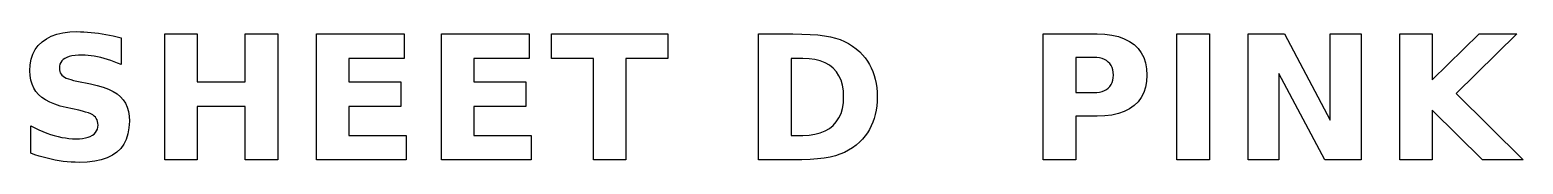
# Model space of a CAD drawing. Header units: millimetres. Extents: x 9 to 297, y 6 to 290.
# Drawn here: x 88.02 to 124, y 286.94 to 290.09 of the extents above; entities that cross this region are included whole.
import ezdxf

# ---------------------------------------------------------------- set-up
doc = ezdxf.new("R2010")
doc.units = ezdxf.units.MM
doc.layers.add('ENGRAVE', color=5, linetype='CONTINUOUS')

msp = doc.modelspace()

# ---------------------------------------------------------------- linework, layer by layer
at = {"layer": 'ENGRAVE', "color": 5}
for points in [[(89.9723, 289.3972), (89.8912, 289.4238), (89.8109, 289.4473), (89.7312, 289.4679), (89.6526, 289.4853), (89.5754, 289.4995), (89.4998, 289.5106), (89.4256, 289.5185), (89.3528, 289.5232), (89.2816, 289.5248), (89.1921, 289.5227), (89.1107, 289.5162), (89.0374, 289.5055), (88.9723, 289.4905), (88.9154, 289.4711), (88.8665, 289.4475), (88.8255, 289.4194), (88.7919, 289.3865), (88.7658, 289.3488), (88.7472, 289.3065), (88.736, 289.2593), (88.7323, 289.2074), (88.7348, 289.1682), (88.7423, 289.132), (88.7549, 289.0988), (88.7725, 289.0686), (88.7951, 289.0414), (88.8228, 289.0172), (88.8571, 288.995), (88.8995, 288.9739), (88.9502, 288.9539), (89.0091, 288.9349), (89.0761, 288.917), (89.1514, 288.9002), (89.485, 288.8331), (89.6458, 288.7962), (89.7902, 288.7535), (89.9184, 288.7049), (90.0303, 288.6504), (90.1259, 288.5901), (90.2052, 288.5238), (90.2705, 288.4498), (90.3239, 288.3661), (90.3655, 288.2726), (90.3951, 288.1694), (90.4129, 288.0565), (90.4189, 287.9338), (90.4106, 287.7735), (90.3857, 287.6274), (90.3444, 287.4957), (90.2864, 287.3782), (90.2119, 287.275), (90.1208, 287.1862), (90.0127, 287.1112), (89.8872, 287.05), (89.7442, 287.0023), (89.5837, 286.9682), (89.4058, 286.9478), (89.2104, 286.941), (89.114, 286.9425), (89.0175, 286.9471), (88.921, 286.9547), (88.8243, 286.9654), (88.7275, 286.9791), (88.6305, 286.9959), (88.5336, 287.0157), (88.4366, 287.0384), (88.3396, 287.0641), (88.2426, 287.0927), (88.1456, 287.1242), (88.0487, 287.1587), (88.0487, 287.8199), (88.1451, 287.7705), (88.2405, 287.7253), (88.3348, 287.6844), (88.428, 287.6477), (88.5201, 287.6152), (88.6112, 287.587), (88.7012, 287.563), (88.7901, 287.5434), (88.878, 287.5282), (88.9648, 287.5173), (89.0505, 287.5108), (89.1351, 287.5086), (89.2172, 287.511), (89.2927, 287.5181), (89.3614, 287.53), (89.4235, 287.5466), (89.479, 287.568), (89.5278, 287.5941), (89.5694, 287.6246), (89.6035, 287.6592), (89.63, 287.6978), (89.6489, 287.7406), (89.6603, 287.7874), (89.6641, 287.8382), (89.6615, 287.8839), (89.6538, 287.9259), (89.6409, 287.9644), (89.6229, 287.9992), (89.5998, 288.0304), (89.5715, 288.0579), (89.5355, 288.0833), (89.4893, 288.1077), (89.4329, 288.1312), (89.3662, 288.1538), (89.2893, 288.1755), (89.2022, 288.1963), (88.8991, 288.2634), (88.754, 288.2992), (88.6225, 288.3414), (88.5046, 288.3901), (88.4004, 288.4452), (88.3098, 288.5067), (88.2328, 288.5747), (88.1684, 288.65), (88.1158, 288.7336), (88.0749, 288.8255), (88.0456, 288.9255), (88.0281, 289.0339), (88.0222, 289.1505), (88.0304, 289.2959), (88.0548, 289.4297), (88.0955, 289.5518), (88.1524, 289.6623), (88.2257, 289.7611), (88.3152, 289.8483), (88.42, 289.9229), (88.539, 289.9839), (88.6722, 290.0314), (88.8197, 290.0653), (88.9815, 290.0857), (89.1575, 290.0924), (89.2413, 290.0914), (89.3259, 290.0883), (89.4113, 290.083), (89.4975, 290.0757), (89.5844, 290.0663), (89.6722, 290.0548), (89.7609, 290.0412), (89.8506, 290.0255), (89.9413, 290.0078), (90.033, 289.9879), (90.1257, 289.9659), (90.2195, 289.9419), (90.2195, 289.299), (90.1364, 289.3348), (90.054, 289.3675), (89.9723, 289.3972)], [(93.9954, 290.0375), (93.9954, 287), (93.2121, 287), (93.2121, 288.2878), (92.0565, 288.2878), (92.0565, 287), (91.2732, 287), (91.2732, 290.0375), (92.0565, 290.0375), (92.0565, 288.8799), (93.2121, 288.8799), (93.2121, 290.0375), (93.9954, 290.0375)], [(96.9615, 288.8799), (96.9615, 288.2878), (95.7103, 288.2878), (95.7103, 287.592), (97.0856, 287.592), (97.0856, 287), (94.927, 287), (94.927, 290.0375), (97.0409, 290.0375), (97.0409, 289.4455), (95.7103, 289.4455), (95.7103, 288.8799), (96.9615, 288.8799)], [(99.9744, 288.8799), (99.9744, 288.2878), (98.7232, 288.2878), (98.7232, 287.592), (100.0986, 287.592), (100.0986, 287), (97.9399, 287), (97.9399, 290.0375), (100.0538, 290.0375), (100.0538, 289.4455), (98.7232, 289.4455), (98.7232, 288.8799), (99.9744, 288.8799)], [(101.5999, 287), (101.5999, 289.4455), (100.5907, 289.4455), (100.5907, 290.0375), (103.3902, 290.0375), (103.3902, 289.4455), (102.3831, 289.4455), (102.3831, 287), (101.5999, 287)], [(107.3128, 289.969), (107.4355, 289.9388), (107.5457, 289.9021), (107.6506, 289.8578), (107.7501, 289.8058), (107.8442, 289.7462), (107.933, 289.679), (108.0164, 289.6042), (108.0845, 289.5339), (108.1466, 289.4602), (108.2025, 289.3829), (108.2524, 289.3022), (108.2961, 289.2179), (108.3337, 289.1301), (108.3654, 289.0386), (108.3914, 288.9432), (108.4116, 288.8438), (108.426, 288.7404), (108.4346, 288.6331), (108.4375, 288.5218), (108.4346, 288.4093), (108.426, 288.3008), (108.4116, 288.1965), (108.3914, 288.0964), (108.3654, 288.0003), (108.3337, 287.9084), (108.2961, 287.8203), (108.2524, 287.7358), (108.2025, 287.6549), (108.1466, 287.5775), (108.0845, 287.5036), (108.0164, 287.4333), (107.9323, 287.3585), (107.8427, 287.2913), (107.7478, 287.2317), (107.6474, 287.1797), (107.5416, 287.1354), (107.4304, 287.0987), (107.307, 287.0685), (107.1646, 287.0439), (107.0032, 287.0247), (106.8228, 287.011), (106.6234, 287.0027), (106.405, 287), (105.579, 287), (105.579, 290.0375), (106.405, 290.0375), (106.6258, 290.0348), (106.827, 290.0266), (107.0085, 290.0128), (107.1705, 289.9937), (107.3128, 289.969)], [(114.5181, 289.8588), (114.629, 289.7802), (114.7238, 289.6883), (114.8014, 289.5843), (114.8617, 289.4681), (114.9048, 289.3398), (114.9307, 289.1993), (114.9393, 289.0467), (114.9307, 288.8935), (114.9048, 288.7525), (114.8617, 288.6238), (114.8014, 288.5073), (114.7238, 288.4032), (114.629, 288.3112), (114.5181, 288.2326), (114.3922, 288.1683), (114.2514, 288.1182), (114.0955, 288.0825), (113.9247, 288.061), (113.7389, 288.0539), (113.2222, 288.0539), (113.2222, 287), (112.4389, 287), (112.4389, 290.0375), (113.7389, 290.0375), (113.9247, 290.0304), (114.0955, 290.0089), (114.2514, 289.9732), (114.3922, 289.9231), (114.5181, 289.8588)], [(116.4426, 290.0375), (116.4426, 287), (115.6593, 287), (115.6593, 290.0375), (116.4426, 290.0375)], [(120.0985, 287), (119.2236, 287), (118.1189, 289.0833), (118.1189, 287), (117.3763, 287), (117.3763, 290.0375), (118.2511, 290.0375), (119.3559, 287.9542), (119.3559, 290.0375), (120.0985, 290.0375), (120.0985, 287)], [(122.3892, 288.5991), (124.0025, 287), (123.0219, 287), (121.8134, 288.1963), (121.8134, 287), (121.0301, 287), (121.0301, 290.0375), (121.8134, 290.0375), (121.8134, 288.9287), (122.9425, 290.0375), (123.852, 290.0375), (122.3892, 288.5991)], [(107.1824, 287.6978), (107.2858, 287.7573), (107.3765, 287.8301), (107.4539, 287.9154), (107.5172, 288.0127), (107.5665, 288.122), (107.6017, 288.2433), (107.6228, 288.3766), (107.6298, 288.5218), (107.6228, 288.6664), (107.6018, 288.799), (107.5667, 288.9196), (107.5177, 289.0282), (107.4546, 289.1248), (107.3775, 289.2095), (107.287, 289.2816), (107.1838, 289.3406), (107.0678, 289.3865), (106.939, 289.4193), (106.7974, 289.4389), (106.6431, 289.4455), (106.3623, 289.4455), (106.3623, 287.592), (106.6431, 287.592), (106.7968, 287.5987), (106.938, 287.6185), (107.0665, 287.6516), (107.1824, 287.6978)], [(113.9132, 288.6708), (113.9632, 288.6985), (114.0075, 288.7324), (114.0454, 288.7719), (114.0764, 288.8166), (114.1006, 288.8664), (114.1178, 288.9214), (114.1281, 288.9815), (114.1316, 289.0467), (114.1281, 289.1119), (114.1178, 289.1719), (114.1006, 289.2268), (114.0764, 289.2764), (114.0454, 289.3208), (114.0075, 289.36), (113.9632, 289.3936), (113.9132, 289.4211), (113.8574, 289.4424), (113.7959, 289.4577), (113.7286, 289.4668), (113.6555, 289.4699), (113.2222, 289.4699), (113.2222, 288.6215), (113.6555, 288.6215), (113.7286, 288.6246), (113.7959, 288.6338), (113.8574, 288.6492), (113.9132, 288.6708)]]:
    msp.add_lwpolyline(points, close=True, dxfattribs=at)

doc.saveas('drawing.dxf')
